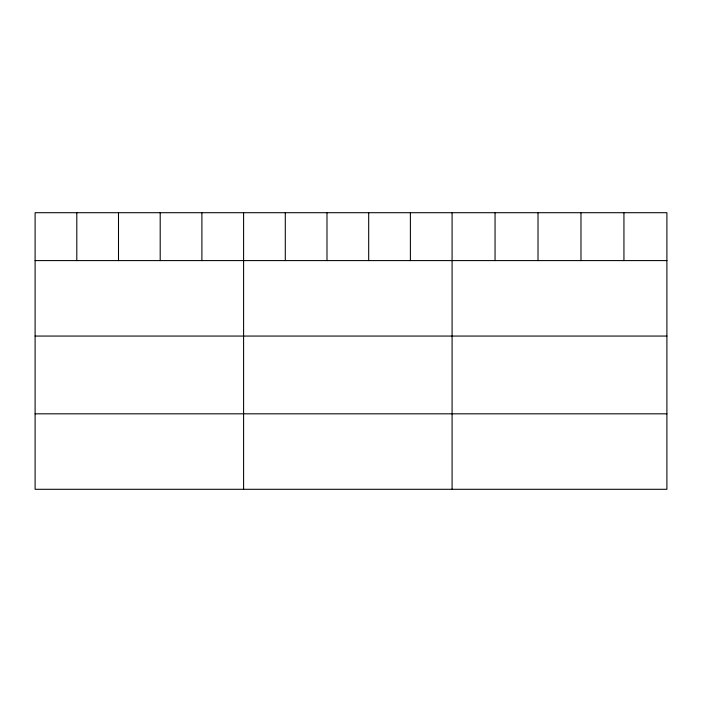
<?xml version="1.0" encoding="UTF-8"?>
<svg xmlns="http://www.w3.org/2000/svg" width="702" height="702" viewBox="0 0 702 702"><rect width="100%" height="100%" fill="white"/><g stroke="black" fill="none" stroke-linecap="round" stroke-linejoin="round"><path stroke-width="1.05" d="M666.9 260.591L666.9 489.294L35.1 489.294L35.1 212.706L666.9 212.706L666.9 260.591L35.1 260.591M35.1 336.065L666.9 336.065M35.1 413.82L666.9 413.82M623.938 212.706L623.938 260.591M580.975 212.706L580.975 260.591M538.013 212.706L538.013 260.591M495.05 212.706L495.05 260.591M452.088 212.706L452.088 489.294M410.389 212.706L410.389 260.591M368.69 212.706L368.69 260.591M326.992 212.706L326.992 260.591M285.293 212.706L285.293 260.591M243.594 212.706L243.594 489.294M201.895 212.706L201.895 260.591M160.196 212.706L160.196 260.591M118.498 212.706L118.498 260.591M76.799 212.706L76.799 260.591"/></g></svg>
